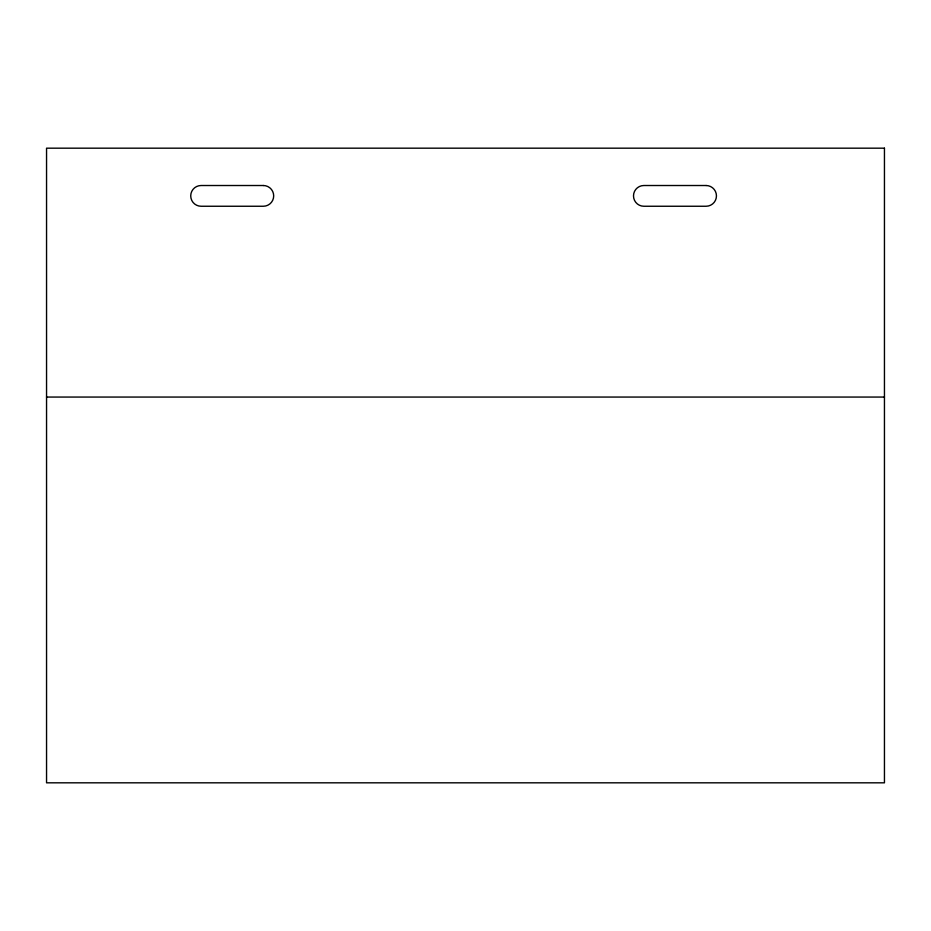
<?xml version="1.0" encoding="UTF-8"?>
<svg xmlns="http://www.w3.org/2000/svg" width="931" height="931" viewBox="0 0 931 931"><rect width="100%" height="100%" fill="white"/><g stroke="black" fill="none" stroke-linecap="round" stroke-linejoin="round"><path stroke-width="1.4" d="M46.55 397.06L884.45 397.06M884.45 148.18L46.55 148.18L46.55 782.82L884.45 782.82L884.45 148.18M263.31 185.513L201.096 185.513A10.369 10.369 0 0 0 190.727 195.882A10.369 10.369 0 0 0 201.096 206.251L263.31 206.251A10.369 10.369 0 0 0 273.691 195.882A10.369 10.369 0 0 0 263.31 185.513M706.082 185.513L643.868 185.513A10.369 10.369 0 0 0 633.499 195.882A10.369 10.369 0 0 0 643.868 206.251L706.082 206.251A10.369 10.369 0 0 0 716.451 195.882A10.369 10.369 0 0 0 706.082 185.513"/></g></svg>
